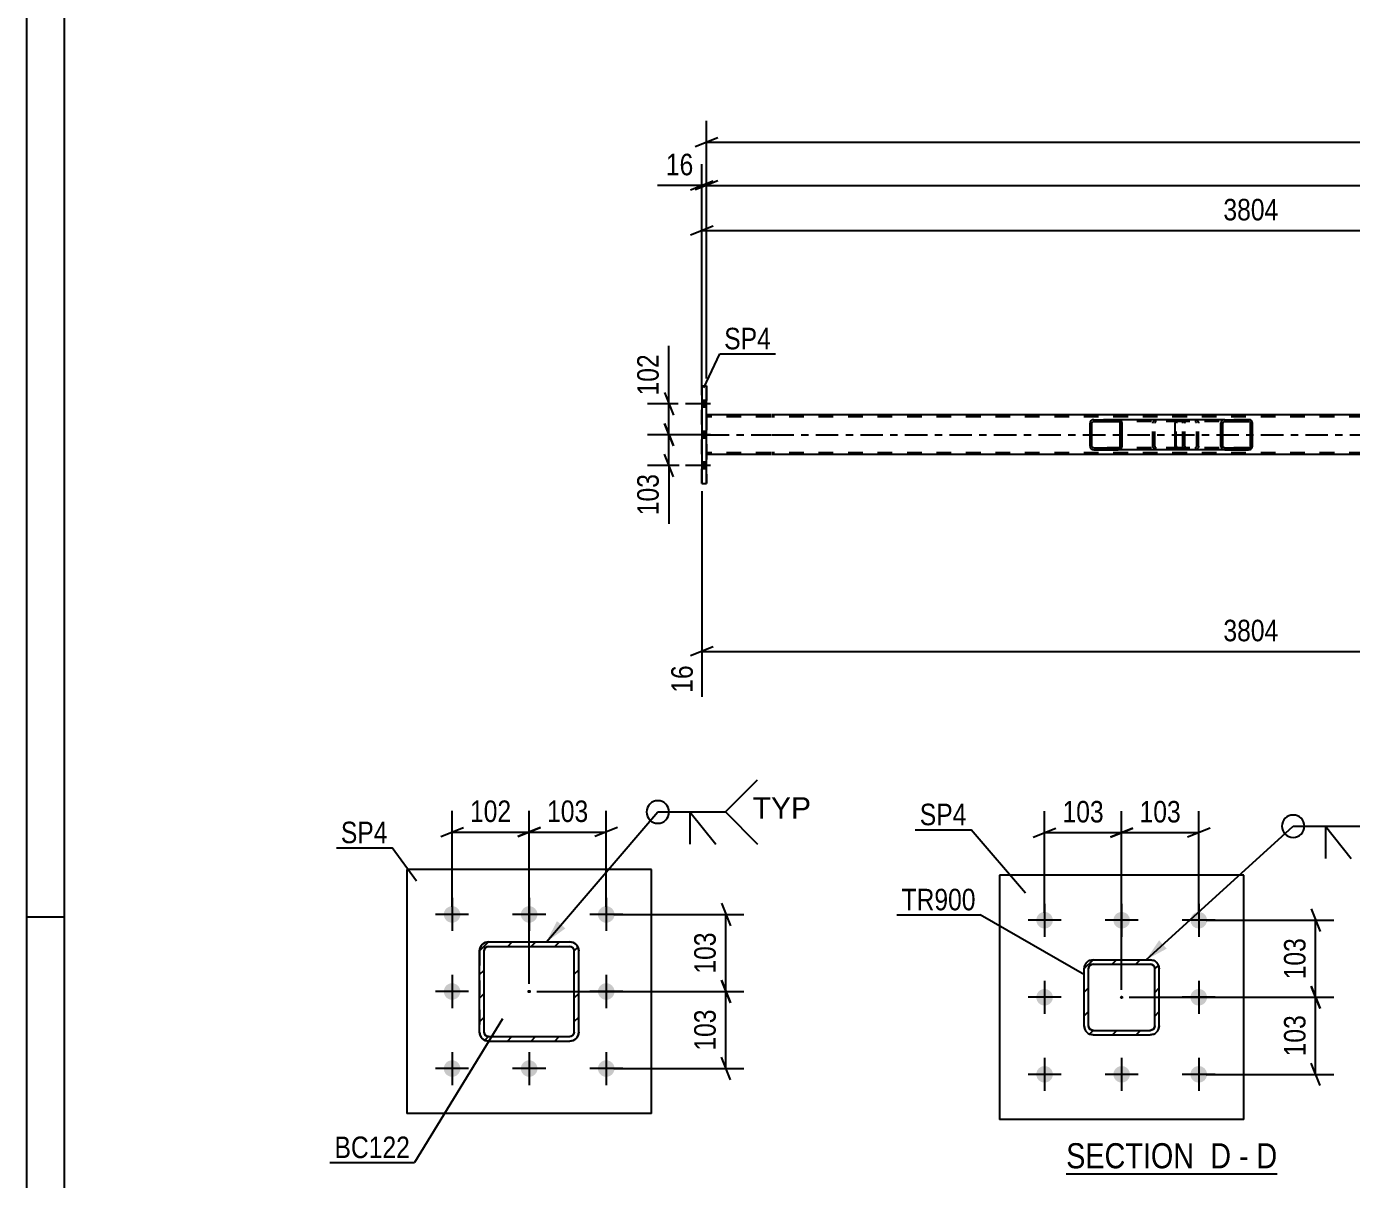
# Model space of a CAD drawing. Header units: millimetres. Extents: x 0 to 841, y 0 to 594.
# Drawn here: x 0 to 176.2, y 114.1 to 267.5 of the extents above; entities that cross this region are included whole.
import ezdxf

# ---------------------------------------------------------------- set-up
doc = ezdxf.new("R2010")
doc.units = ezdxf.units.MM
doc.linetypes.add('DXK_LINE_DOT2', pattern=[3.9198, 1.9599, -1.9599])
doc.linetypes.add('DXK_LINE_DOT3', pattern=[5.9187, 2.979, -0.9799, 0.9799, -0.9799])
doc.styles.add('Arial', font='ARIAL.TTF', dxfattribs={"height": 0.2})
doc.styles.add('Arial Narrow', font='ARIALN.TTF', dxfattribs={"height": 0.2})

# ---------------------------------------------------------------- blocks, each defined once
blk = doc.blocks.new('Unknown-275727422-1135')
at = {"color": 5, "linetype": 'Continuous'}
for p, q in [((0, 594), (0, 0)), ((5, 589), (5, 5)), ((5, 149), (0, 149))]:
    blk.add_line(p, q, dxfattribs=at)
blk = doc.blocks.new('Unknown-275727422-14 - 5190')
at = {"color": 6, "linetype": 'Continuous'}
blk.add_line((138.27, 114.84), (166.34, 114.84), dxfattribs=at)
at = {"color": 0, "linetype": 'Continuous'}
for points in [[(156.38, 115.59), (156.38, 119.09), (138.27, 119.09), (138.27, 115.59)], [(160.2, 115.59), (160.2, 119.09), (157.43, 119.09), (157.43, 115.59)], [(162.52, 115.59), (162.52, 119.09), (161.25, 119.09), (161.25, 115.59)], [(166.34, 115.59), (166.34, 119.09), (163.57, 119.09), (163.57, 115.59)]]:
    blk.add_wipeout(points, dxfattribs=at)
at = {"color": 7, "linetype": 'Continuous', "style": 'Arial Narrow'}
for s, p in [('SECTION ', (138.27, 115.59)), ('D', (157.43, 115.59)), ('D', (163.57, 115.59)), ('-', (161.25, 115.59))]:
    blk.add_text(s, height=3.34, dxfattribs=at).set_placement(p)
blk = doc.blocks.new('Part-275727422-4281 - 4204')
at = {"color": 2, "linetype": 'Continuous'}
for p, q in [((98.97, 215.82), (90.45, 215.82)), ((235.06, 215.82), (99.07, 215.82)), ((98.97, 210.54), (90.45, 210.54)), ((235.06, 210.54), (99.07, 210.54))]:
    blk.add_line(p, q, dxfattribs=at)
at = {"color": 7, "linetype": 'DXK_LINE_DOT2'}
for p, q in [((90.45, 215.82), (90.45, 215.82)), ((90.45, 215.82), (90.45, 210.54)), ((90.45, 210.54), (90.45, 215.82)), ((98.97, 215.58), (90.45, 215.58)), ((757.99, 215.58), (99.07, 215.58)), ((98.97, 210.78), (90.45, 210.78)), ((90.45, 210.54), (90.45, 210.54)), ((757.99, 210.78), (99.07, 210.78))]:
    blk.add_line(p, q, dxfattribs=at)
at = {"color": 7, "linetype": 'DXK_LINE_DOT3'}
for p, q in [((90.45, 213.18), (98.97, 213.18)), ((99.07, 213.18), (757.99, 213.18))]:
    blk.add_line(p, q, dxfattribs=at)
blk = doc.blocks.new('Bolt-275727422-4301 - 4204')
at = {"linetype": 'Continuous'}
for points in [[(90.45, 216.84), (90.45, 217.72), (89.81, 217.72), (89.81, 216.84)], [(90.45, 216.84), (90.45, 217.72), (89.81, 217.72), (89.81, 216.84)], [(90.45, 216.84), (90.45, 217.72), (89.81, 217.72), (89.81, 216.84)], [(90.45, 212.74), (90.45, 213.62), (89.81, 213.62), (89.81, 212.74)], [(90.45, 212.74), (90.45, 213.62), (89.81, 213.62), (89.81, 212.74)], [(90.45, 208.64), (90.45, 209.52), (89.81, 209.52), (89.81, 208.64)], [(90.45, 208.64), (90.45, 209.52), (89.81, 209.52), (89.81, 208.64)], [(90.45, 208.64), (90.45, 209.52), (89.81, 209.52), (89.81, 208.64)]]:
    blk.add_hatch(color=1, dxfattribs=at).paths.add_polyline_path(points)
at = {"color": 1, "linetype": 'Continuous'}
for p, q in [((90.97, 217.28), (87.65, 217.28)), ((90.97, 217.28), (87.65, 217.28)), ((90.97, 217.28), (87.65, 217.28)), ((90.45, 217.72), (89.81, 217.72)), ((90.45, 217.72), (89.81, 217.72)), ((90.45, 217.72), (89.81, 217.72)), ((90.45, 216.84), (89.81, 216.84)), ((90.45, 216.84), (89.81, 216.84)), ((90.45, 216.84), (89.81, 216.84)), ((90.45, 213.62), (89.81, 213.62)), ((90.45, 213.62), (89.81, 213.62)), ((90.97, 213.18), (87.65, 213.18)), ((90.97, 213.18), (87.65, 213.18)), ((90.45, 212.74), (89.81, 212.74)), ((90.45, 212.74), (89.81, 212.74)), ((90.97, 209.08), (87.65, 209.08)), ((90.97, 209.08), (87.65, 209.08)), ((90.97, 209.08), (87.65, 209.08)), ((90.45, 209.52), (89.81, 209.52)), ((90.45, 209.52), (89.81, 209.52)), ((90.45, 209.52), (89.81, 209.52)), ((90.45, 208.64), (89.81, 208.64)), ((90.45, 208.64), (89.81, 208.64)), ((90.45, 208.64), (89.81, 208.64))]:
    blk.add_line(p, q, dxfattribs=at)
blk = doc.blocks.new('Part-275727422-4368 - 4204')
at = {"color": 2, "linetype": 'Continuous'}
for p, q in [((89.81, 219.68), (89.81, 219.68)), ((89.81, 219.68), (90.45, 219.68)), ((89.81, 219.68), (89.81, 206.68)), ((90.45, 206.68), (90.45, 219.68)), ((89.81, 206.68), (89.81, 206.68)), ((89.81, 206.68), (90.45, 206.68))]:
    blk.add_line(p, q, dxfattribs=at)
at = {"color": 7, "linetype": 'DXK_LINE_DOT2'}
for p, q in [((89.81, 206.68), (89.81, 219.68)), ((90.45, 219.68), (90.45, 219.68)), ((90.45, 219.68), (90.45, 206.68)), ((90.45, 206.68), (90.45, 206.68))]:
    blk.add_line(p, q, dxfattribs=at)
blk = doc.blocks.new('Part-275727422-4370 - 4204')
at = {"linetype": 'Continuous'}
h = blk.add_hatch(dxfattribs=at)
h.set_pattern_fill('', scale=0.7, style=0, pattern_type=0)
h.set_pattern_definition([(45, (145.659, 214.8817), (-1.57154, 1.57154), [])])
h.paths.add_polyline_path([(145.7, 214.7), (145.66, 214.88), (145.55, 215.04), (145.38, 215.14), (145.19, 215.18), (141.95, 215.18), (141.76, 215.14), (141.59, 215.04), (141.48, 214.88), (141.44, 214.7), (141.44, 211.66), (141.48, 211.47), (141.59, 211.32), (141.76, 211.21), (141.95, 211.18), (145.19, 211.18), (145.38, 211.21), (145.55, 211.32), (145.66, 211.47), (145.7, 211.66)])
h.paths.add_polyline_path([(145.42, 211.57), (145.37, 211.49), (145.28, 211.44), (145.19, 211.42), (141.95, 211.42), (141.85, 211.44), (141.77, 211.49), (141.72, 211.57), (141.7, 211.66), (141.7, 214.7), (141.72, 214.79), (141.77, 214.87), (141.85, 214.92), (141.95, 214.94), (145.19, 214.94), (145.28, 214.92), (145.37, 214.87), (145.42, 214.79), (145.44, 214.7), (145.44, 211.66)])
at = {"color": 2, "linetype": 'Continuous'}
for p, q in [((141.95, 215.18), (141.76, 215.14)), ((141.95, 215.18), (145.19, 215.18)), ((153.05, 215.18), (145.19, 215.18)), ((145.38, 215.14), (145.19, 215.18)), ((141.48, 214.88), (141.44, 214.7)), ((141.44, 211.66), (141.44, 214.7)), ((141.7, 214.7), (141.72, 214.79)), ((141.7, 211.66), (141.7, 214.7)), ((141.72, 214.79), (141.77, 214.87)), ((141.77, 214.87), (141.85, 214.92)), ((141.85, 214.92), (141.95, 214.94)), ((141.95, 214.94), (145.19, 214.94)), ((145.19, 214.94), (145.28, 214.92)), ((145.28, 214.92), (145.37, 214.87)), ((145.37, 214.87), (145.42, 214.79)), ((145.42, 214.79), (145.44, 214.7)), ((145.44, 211.66), (145.44, 214.7)), ((145.7, 214.7), (145.66, 214.88)), ((145.7, 211.66), (145.7, 214.7)), ((141.44, 211.66), (141.48, 211.47)), ((141.72, 211.57), (141.7, 211.66)), ((141.77, 211.49), (141.72, 211.57)), ((141.85, 211.44), (141.77, 211.49)), ((145.37, 211.49), (145.28, 211.44)), ((145.42, 211.57), (145.37, 211.49)), ((145.44, 211.66), (145.42, 211.57)), ((145.66, 211.47), (145.7, 211.66)), ((141.76, 211.21), (141.95, 211.18)), ((141.95, 211.42), (141.85, 211.44)), ((141.95, 211.42), (145.19, 211.42)), ((141.95, 211.18), (145.19, 211.18)), ((145.28, 211.44), (145.19, 211.42)), ((145.19, 211.18), (145.38, 211.21)), ((153.05, 211.18), (145.19, 211.18))]:
    blk.add_line(p, q, dxfattribs=at)
at = {"color": 7, "linetype": 'DXK_LINE_DOT2'}
for p, q in [((145.19, 215.18), (141.95, 215.18)), ((150.11, 215.14), (150.3, 215.18)), ((153.54, 215.18), (150.3, 215.18)), ((153.54, 215.18), (153.73, 215.14)), ((153.54, 214.94), (141.95, 214.94)), ((149.79, 214.7), (149.83, 214.88)), ((149.79, 211.66), (149.79, 214.7)), ((150.07, 214.79), (150.05, 214.7)), ((150.05, 211.66), (150.05, 214.7)), ((150.12, 214.87), (150.07, 214.79)), ((150.2, 214.92), (150.12, 214.87)), ((150.3, 214.94), (150.2, 214.92)), ((153.63, 214.92), (153.54, 214.94)), ((153.72, 214.87), (153.63, 214.92)), ((153.77, 214.79), (153.72, 214.87)), ((153.79, 214.7), (153.77, 214.79)), ((153.79, 211.66), (153.79, 214.7)), ((154.01, 214.88), (154.05, 214.7)), ((154.05, 211.66), (154.05, 214.7)), ((149.83, 211.47), (149.79, 211.66)), ((150.05, 211.66), (150.07, 211.57)), ((150.07, 211.57), (150.12, 211.49)), ((150.12, 211.49), (150.2, 211.44)), ((153.63, 211.44), (153.72, 211.49)), ((153.72, 211.49), (153.77, 211.57)), ((153.77, 211.57), (153.79, 211.66)), ((154.05, 211.66), (154.01, 211.47)), ((153.54, 211.42), (141.95, 211.42)), ((145.19, 211.18), (141.95, 211.18)), ((150.3, 211.18), (150.11, 211.21)), ((150.2, 211.44), (150.3, 211.42)), ((153.54, 211.18), (150.3, 211.18)), ((153.54, 211.42), (153.63, 211.44)), ((153.73, 211.21), (153.54, 211.18))]:
    blk.add_line(p, q, dxfattribs=at)
at = {"color": 2, "linetype": 'Continuous'}
for centre, start, end in [((141.93, 214.68), 110.7583, 155.68), ((145.21, 214.68), 24.32, 69.2417), ((141.93, 211.68), 204.32, 249.2417), ((145.21, 211.68), 290.7583, 335.68)]:
    blk.add_arc(centre, 0.496, start, end, dxfattribs=at)
at = {"color": 7, "linetype": 'DXK_LINE_DOT2'}
for centre, start, end in [((150.28, 214.68), 110.7583, 155.6801), ((153.56, 214.68), 24.3199, 69.2417), ((150.28, 211.68), 204.3199, 249.2417), ((153.56, 211.68), 290.7583, 335.6801)]:
    blk.add_arc(centre, 0.496, start, end, dxfattribs=at)
blk = doc.blocks.new('Part-275727422-4453 - 4204')
at = {"linetype": 'Continuous'}
h = blk.add_hatch(dxfattribs=at)
h.set_pattern_fill('', scale=0.7, style=0, pattern_type=0)
h.set_pattern_definition([(45, (163.004, 214.8817), (-1.57154, 1.57154), [])])
h.paths.add_polyline_path([(163.04, 214.7), (163, 214.88), (162.9, 215.04), (162.73, 215.14), (162.54, 215.18), (159.36, 215.18), (159.16, 215.14), (159, 215.04), (158.89, 214.88), (158.85, 214.7), (158.85, 211.66), (158.89, 211.47), (159, 211.32), (159.16, 211.21), (159.36, 211.18), (162.54, 211.18), (162.73, 211.21), (162.9, 211.32), (163, 211.47), (163.04, 211.66)])
h.paths.add_polyline_path([(162.77, 211.57), (162.72, 211.49), (162.64, 211.44), (162.54, 211.42), (159.36, 211.42), (159.26, 211.44), (159.18, 211.49), (159.12, 211.57), (159.1, 211.66), (159.1, 214.7), (159.12, 214.79), (159.18, 214.87), (159.26, 214.92), (159.36, 214.94), (162.54, 214.94), (162.64, 214.92), (162.72, 214.87), (162.77, 214.79), (162.79, 214.7), (162.79, 211.66)])
at = {"color": 2, "linetype": 'Continuous'}
for p, q in [((152.8, 214.88), (152.86, 215.04)), ((152.86, 215.04), (152.95, 215.14)), ((152.95, 215.14), (153.05, 215.18)), ((159.36, 215.18), (153.05, 215.18)), ((159.36, 215.18), (159.16, 215.14)), ((159.36, 215.18), (162.54, 215.18)), ((162.73, 215.14), (162.54, 215.18)), ((152.78, 214.7), (152.8, 214.88)), ((152.78, 211.66), (152.78, 214.7)), ((158.89, 214.88), (158.85, 214.7)), ((158.85, 211.66), (158.85, 214.7)), ((159.1, 214.7), (159.12, 214.79)), ((159.1, 211.66), (159.1, 214.7)), ((159.12, 214.79), (159.18, 214.87)), ((159.18, 214.87), (159.26, 214.92)), ((159.26, 214.92), (159.36, 214.94)), ((159.36, 214.94), (162.54, 214.94)), ((162.54, 214.94), (162.64, 214.92)), ((162.64, 214.92), (162.72, 214.87)), ((162.72, 214.87), (162.77, 214.79)), ((162.77, 214.79), (162.79, 214.7)), ((162.79, 211.66), (162.79, 214.7)), ((163.04, 214.7), (163, 214.88)), ((163.04, 211.66), (163.04, 214.7)), ((152.8, 211.47), (152.78, 211.66)), ((152.86, 211.32), (152.8, 211.47)), ((158.85, 211.66), (158.89, 211.47)), ((159.12, 211.57), (159.1, 211.66)), ((159.18, 211.49), (159.12, 211.57)), ((159.26, 211.44), (159.18, 211.49)), ((162.72, 211.49), (162.64, 211.44)), ((162.77, 211.57), (162.72, 211.49)), ((162.79, 211.66), (162.77, 211.57)), ((163, 211.47), (163.04, 211.66)), ((152.95, 211.21), (152.86, 211.32)), ((153.05, 211.18), (152.95, 211.21)), ((159.36, 211.18), (153.05, 211.18)), ((159.16, 211.21), (159.36, 211.18)), ((159.36, 211.42), (159.26, 211.44)), ((159.36, 211.42), (162.54, 211.42)), ((159.36, 211.18), (162.54, 211.18)), ((162.64, 211.44), (162.54, 211.42)), ((162.54, 211.18), (162.73, 211.21))]:
    blk.add_line(p, q, dxfattribs=at)
at = {"color": 7, "linetype": 'DXK_LINE_DOT2'}
for p, q in [((154.05, 214.94), (154.05, 215.18)), ((155.39, 215.18), (155.58, 215.14)), ((162.54, 215.18), (159.36, 215.18)), ((152.93, 214.79), (152.92, 214.7)), ((152.92, 211.66), (152.92, 214.7)), ((152.96, 214.87), (152.93, 214.79)), ((153, 214.92), (152.96, 214.87)), ((153.05, 214.94), (153, 214.92)), ((162.54, 214.94), (153.05, 214.94)), ((155.49, 214.92), (155.39, 214.94)), ((155.57, 214.87), (155.49, 214.92)), ((155.62, 214.79), (155.57, 214.87)), ((155.64, 214.7), (155.62, 214.79)), ((155.64, 211.66), (155.64, 214.7)), ((155.85, 214.88), (155.89, 214.7)), ((155.89, 211.66), (155.89, 214.7)), ((152.92, 211.66), (152.93, 211.57)), ((152.93, 211.57), (152.96, 211.49)), ((152.96, 211.49), (153, 211.44)), ((155.49, 211.44), (155.57, 211.49)), ((155.57, 211.49), (155.62, 211.57)), ((155.62, 211.57), (155.64, 211.66)), ((155.89, 211.66), (155.85, 211.47)), ((153, 211.44), (153.05, 211.42)), ((162.54, 211.42), (153.05, 211.42)), ((155.39, 211.18), (153.05, 211.18)), ((154.05, 211.18), (154.05, 211.42)), ((155.39, 211.42), (155.49, 211.44)), ((155.58, 211.21), (155.39, 211.18)), ((162.54, 211.18), (159.36, 211.18))]:
    blk.add_line(p, q, dxfattribs=at)
for centre, start, end in [((155.4, 214.68), 23.8494, 68.8059), ((155.4, 211.67), 291.1941, 336.1506)]:
    blk.add_arc(centre, 0.492, start, end, dxfattribs=at)
at = {"color": 2, "linetype": 'Continuous'}
for centre, start, end in [((159.34, 214.68), 111.1941, 156.1506), ((162.55, 214.68), 23.8494, 68.8059), ((159.34, 211.67), 203.8494, 248.8059), ((162.55, 211.67), 291.1941, 336.1506)]:
    blk.add_arc(centre, 0.492, start, end, dxfattribs=at)
blk = doc.blocks.new('Part-275727422-5052 - 4971')
at = {"color": 2, "linetype": 'Continuous'}
for p, q in [((83.1, 155.36), (50.6, 155.36)), ((50.6, 155.36), (50.6, 122.86)), ((83.1, 122.86), (83.1, 155.36)), ((83.1, 122.86), (50.6, 122.86))]:
    blk.add_line(p, q, dxfattribs=at)
blk = doc.blocks.new('Bolt-275727422-5054 - 4971')
at = {"linetype": 'Continuous'}
for points in [[(56.6, 148.26, -1), (56.6, 150.46, -1)], [(66.85, 148.26, -1), (66.85, 150.46, -1)], [(77.1, 148.26, -1), (77.1, 150.46, -1)], [(56.6, 138.01, -1), (56.6, 140.21, -1)], [(77.1, 138.01, -1), (77.1, 140.21, -1)], [(56.6, 127.76, -1), (56.6, 129.96, -1)], [(66.85, 127.76, -1), (66.85, 129.96, -1)], [(77.1, 127.76, -1), (77.1, 129.96, -1)]]:
    blk.add_hatch(color=1, dxfattribs=at).paths.add_polyline_path(points)
at = {"color": 1, "linetype": 'Continuous'}
for p, q in [((56.6, 151.56), (56.6, 147.16)), ((66.85, 151.56), (66.85, 147.16)), ((77.1, 151.56), (77.1, 147.16)), ((58.8, 149.36), (54.4, 149.36)), ((69.05, 149.36), (64.65, 149.36)), ((79.3, 149.36), (74.9, 149.36)), ((56.6, 141.31), (56.6, 136.91)), ((77.1, 141.31), (77.1, 136.91)), ((58.8, 139.11), (54.4, 139.11)), ((79.3, 139.11), (74.9, 139.11)), ((56.6, 131.06), (56.6, 126.66)), ((66.85, 131.06), (66.85, 126.66)), ((77.1, 131.06), (77.1, 126.66)), ((58.8, 128.86), (54.4, 128.86)), ((69.05, 128.86), (64.65, 128.86)), ((79.3, 128.86), (74.9, 128.86))]:
    blk.add_line(p, q, dxfattribs=at)
blk = doc.blocks.new('Part-275727422-5038 - 4971')
at = {"linetype": 'Continuous'}
h = blk.add_hatch(dxfattribs=at)
h.set_pattern_fill('', scale=0.7, style=0, pattern_type=0)
h.set_pattern_definition([(45, (61.449, 145.7098), (-1.57154, 1.57154), [])])
h.paths.add_polyline_path([(72.25, 145.71), (61.45, 145.71), (60.99, 145.62), (60.6, 145.36), (60.34, 144.97), (60.25, 144.51), (60.25, 133.71), (60.34, 133.25), (60.6, 132.86), (60.99, 132.6), (61.45, 132.51), (72.25, 132.51), (72.71, 132.6), (73.1, 132.86), (73.36, 133.25), (73.45, 133.71), (73.45, 144.51), (73.36, 144.97), (73.1, 145.36), (72.71, 145.62)])
h.paths.add_polyline_path([(72.8, 144.74), (72.85, 144.51), (72.85, 133.71), (72.8, 133.48), (72.67, 133.29), (72.48, 133.16), (72.25, 133.11), (61.45, 133.11), (61.22, 133.16), (61.02, 133.29), (60.89, 133.48), (60.85, 133.71), (60.85, 144.51), (60.89, 144.74), (61.02, 144.93), (61.22, 145.06), (61.45, 145.11), (72.25, 145.11), (72.48, 145.06), (72.67, 144.93)])
blk.add_hatch(color=30, dxfattribs=at).paths.add_polyline_path([(66.85, 139.01, -1), (66.85, 139.21, -1)])
at = {"color": 7, "linetype": 'DXK_LINE_DOT2'}
for p, q in [((60.25, 144.51), (60.34, 144.97)), ((60.25, 144.51), (60.25, 133.71)), ((60.89, 144.74), (60.85, 144.51)), ((60.85, 133.71), (60.85, 144.51)), ((61.02, 144.93), (60.89, 144.74)), ((60.99, 145.62), (61.45, 145.71)), ((61.22, 145.06), (61.02, 144.93)), ((61.45, 145.11), (61.22, 145.06)), ((61.45, 145.71), (72.25, 145.71)), ((61.45, 145.11), (72.25, 145.11)), ((72.25, 145.71), (72.71, 145.62)), ((72.48, 145.06), (72.25, 145.11)), ((72.67, 144.93), (72.48, 145.06)), ((72.8, 144.74), (72.67, 144.93)), ((72.85, 144.51), (72.8, 144.74)), ((72.85, 133.71), (72.85, 144.51)), ((73.36, 144.97), (73.45, 144.51)), ((73.45, 133.71), (73.45, 144.51)), ((60.34, 133.25), (60.25, 133.71)), ((60.85, 133.71), (60.89, 133.48)), ((60.89, 133.48), (61.02, 133.29)), ((61.45, 132.51), (60.99, 132.6)), ((61.02, 133.29), (61.22, 133.16)), ((61.22, 133.16), (61.45, 133.11)), ((61.45, 133.11), (72.25, 133.11)), ((61.45, 132.51), (72.25, 132.51)), ((72.25, 133.11), (72.48, 133.16)), ((72.71, 132.6), (72.25, 132.51)), ((72.48, 133.16), (72.67, 133.29)), ((72.67, 133.29), (72.8, 133.48)), ((72.8, 133.48), (72.85, 133.71)), ((73.45, 133.71), (73.36, 133.25))]:
    blk.add_line(p, q, dxfattribs=at)
at = {"color": 2, "linetype": 'Continuous'}
for p, q in [((60.34, 144.97), (60.25, 144.51)), ((60.25, 144.51), (60.25, 144.51)), ((60.25, 133.71), (60.25, 144.51)), ((60.85, 144.51), (60.89, 144.74)), ((60.85, 144.51), (60.85, 144.51)), ((60.85, 133.71), (60.85, 144.51)), ((60.89, 144.74), (61.02, 144.93)), ((61.45, 145.71), (60.99, 145.62)), ((61.02, 144.93), (61.22, 145.06)), ((61.22, 145.06), (61.45, 145.11)), ((61.45, 145.71), (61.45, 145.71)), ((61.45, 145.71), (72.25, 145.71)), ((61.45, 145.11), (61.45, 145.11)), ((61.45, 145.11), (72.25, 145.11)), ((72.25, 145.71), (72.25, 145.71)), ((72.71, 145.62), (72.25, 145.71)), ((72.25, 145.11), (72.25, 145.11)), ((72.25, 145.11), (72.48, 145.06)), ((72.48, 145.06), (72.67, 144.93)), ((72.67, 144.93), (72.8, 144.74)), ((72.8, 144.74), (72.85, 144.51)), ((72.85, 144.51), (72.85, 144.51)), ((72.85, 133.71), (72.85, 144.51)), ((73.45, 144.51), (73.36, 144.97)), ((73.45, 144.51), (73.45, 144.51)), ((73.45, 133.71), (73.45, 144.51)), ((60.25, 133.71), (60.25, 133.71)), ((60.25, 133.71), (60.34, 133.25)), ((60.85, 133.71), (60.85, 133.71)), ((60.89, 133.48), (60.85, 133.71)), ((61.02, 133.29), (60.89, 133.48)), ((60.99, 132.6), (61.45, 132.51)), ((61.22, 133.16), (61.02, 133.29)), ((61.45, 133.11), (61.22, 133.16)), ((61.45, 133.11), (61.45, 133.11)), ((61.45, 133.11), (72.25, 133.11)), ((61.45, 132.51), (61.45, 132.51)), ((61.45, 132.51), (72.25, 132.51)), ((72.48, 133.16), (72.25, 133.11)), ((72.25, 133.11), (72.25, 133.11)), ((72.25, 132.51), (72.71, 132.6)), ((72.25, 132.51), (72.25, 132.51)), ((72.67, 133.29), (72.48, 133.16)), ((72.8, 133.48), (72.67, 133.29)), ((72.85, 133.71), (72.8, 133.48)), ((72.85, 133.71), (72.85, 133.71)), ((73.36, 133.25), (73.45, 133.71)), ((73.45, 133.71), (73.45, 133.71))]:
    blk.add_line(p, q, dxfattribs=at)
at = {"color": 30, "linetype": 'DXK_LINE_DOT3'}
blk.add_line((66.85, 139.11), (66.85, 139.11), dxfattribs=at)
at = {"color": 30, "linetype": 'Continuous'}
blk.add_circle((66.85, 139.11), 0.1, dxfattribs=at)
at = {"color": 7, "linetype": 'DXK_LINE_DOT2'}
for centre, start, end in [((61.45, 144.51), 112.5, 157.5), ((72.25, 144.51), 22.5, 67.5), ((61.45, 133.71), 202.5, 247.5), ((72.25, 133.71), 292.5, 337.5)]:
    blk.add_arc(centre, 1.2, start, end, dxfattribs=at)
at = {"color": 2, "linetype": 'Continuous'}
for centre, start, end in [((61.45, 144.51), 112.5, 157.5), ((72.25, 144.51), 22.5, 67.5), ((61.45, 133.71), 202.5, 247.5), ((72.25, 133.71), 292.5, 337.5)]:
    blk.add_arc(centre, 1.2, start, end, dxfattribs=at)
blk = doc.blocks.new('Part-275727422-5281 - 5190')
at = {"color": 2, "linetype": 'Continuous'}
for p, q in [((161.9, 154.59), (129.4, 154.59)), ((129.4, 154.59), (129.4, 122.09)), ((161.9, 122.09), (161.9, 154.59)), ((161.9, 122.09), (129.4, 122.09))]:
    blk.add_line(p, q, dxfattribs=at)
blk = doc.blocks.new('Bolt-275727422-5249 - 5190')
at = {"linetype": 'Continuous'}
for points in [[(135.4, 147.49, -1), (135.4, 149.69, -1)], [(145.65, 147.49, -1), (145.65, 149.69, -1)], [(155.9, 147.49, -1), (155.9, 149.69, -1)], [(135.4, 137.24, -1), (135.4, 139.44, -1)], [(155.9, 137.24, -1), (155.9, 139.44, -1)], [(135.4, 126.99, -1), (135.4, 129.19, -1)], [(145.65, 126.99, -1), (145.65, 129.19, -1)], [(155.9, 126.99, -1), (155.9, 129.19, -1)]]:
    blk.add_hatch(color=1, dxfattribs=at).paths.add_polyline_path(points)
at = {"color": 1, "linetype": 'Continuous'}
for p, q in [((135.4, 150.79), (135.4, 146.39)), ((145.65, 150.79), (145.65, 146.39)), ((155.9, 150.79), (155.9, 146.39)), ((137.6, 148.59), (133.2, 148.59)), ((147.85, 148.59), (143.45, 148.59)), ((158.1, 148.59), (153.7, 148.59)), ((135.4, 140.54), (135.4, 136.14)), ((155.9, 140.54), (155.9, 136.14)), ((137.6, 138.34), (133.2, 138.34)), ((158.1, 138.34), (153.7, 138.34)), ((135.4, 130.29), (135.4, 125.89)), ((145.65, 130.29), (145.65, 125.89)), ((155.9, 130.29), (155.9, 125.89)), ((137.6, 128.09), (133.2, 128.09)), ((147.85, 128.09), (143.45, 128.09)), ((158.1, 128.09), (153.7, 128.09))]:
    blk.add_line(p, q, dxfattribs=at)
blk = doc.blocks.new('Part-275727422-5276 - 5190')
at = {"linetype": 'Continuous'}
h = blk.add_hatch(dxfattribs=at)
h.set_pattern_fill('', scale=0.7, style=0, pattern_type=0)
h.set_pattern_definition([(45, (141.845, 143.3441), (-1.57154, 1.57154), [])])
h.paths.add_polyline_path([(149.45, 143.34), (141.85, 143.34), (141.39, 143.25), (141, 142.99), (140.74, 142.6), (140.65, 142.14), (140.65, 134.54), (140.74, 134.08), (141, 133.7), (141.39, 133.44), (141.85, 133.34), (149.45, 133.34), (149.9, 133.44), (150.29, 133.7), (150.55, 134.08), (150.65, 134.54), (150.65, 142.14), (150.55, 142.6), (150.29, 142.99), (149.9, 143.25)])
h.paths.add_polyline_path([(150, 142.37), (150.05, 142.14), (150.05, 134.54), (150, 134.31), (149.87, 134.12), (149.67, 133.99), (149.45, 133.94), (141.85, 133.94), (141.62, 133.99), (141.42, 134.12), (141.29, 134.31), (141.25, 134.54), (141.25, 142.14), (141.29, 142.37), (141.42, 142.57), (141.62, 142.7), (141.85, 142.74), (149.45, 142.74), (149.67, 142.7), (149.87, 142.57)])
blk.add_hatch(color=30, dxfattribs=at).paths.add_polyline_path([(145.65, 138.24, -1), (145.65, 138.44, -1)])
at = {"color": 7, "linetype": 'DXK_LINE_DOT2'}
for p, q in [((141.39, 143.25), (141.85, 143.34)), ((141.85, 142.74), (141.62, 142.7)), ((141.85, 143.34), (149.45, 143.34)), ((141.85, 142.74), (149.45, 142.74)), ((149.45, 143.34), (149.9, 143.25)), ((149.67, 142.7), (149.45, 142.74)), ((140.65, 142.14), (140.74, 142.6)), ((140.65, 134.54), (140.65, 142.14)), ((141.29, 142.37), (141.25, 142.14)), ((141.25, 134.54), (141.25, 142.14)), ((141.42, 142.57), (141.29, 142.37)), ((141.62, 142.7), (141.42, 142.57)), ((149.87, 142.57), (149.67, 142.7)), ((150, 142.37), (149.87, 142.57)), ((150.05, 142.14), (150, 142.37)), ((150.05, 134.54), (150.05, 142.14)), ((150.55, 142.6), (150.65, 142.14)), ((150.65, 134.54), (150.65, 142.14)), ((140.74, 134.08), (140.65, 134.54)), ((141.25, 134.54), (141.29, 134.31)), ((141.29, 134.31), (141.42, 134.12)), ((141.42, 134.12), (141.62, 133.99)), ((141.62, 133.99), (141.85, 133.94)), ((141.85, 133.94), (149.45, 133.94)), ((149.45, 133.94), (149.67, 133.99)), ((149.67, 133.99), (149.87, 134.12)), ((149.87, 134.12), (150, 134.31)), ((150, 134.31), (150.05, 134.54)), ((150.65, 134.54), (150.55, 134.08)), ((141.85, 133.34), (141.39, 133.44)), ((141.85, 133.34), (149.45, 133.34)), ((149.9, 133.44), (149.45, 133.34))]:
    blk.add_line(p, q, dxfattribs=at)
at = {"color": 2, "linetype": 'Continuous'}
for p, q in [((141.85, 143.34), (141.39, 143.25)), ((141.62, 142.7), (141.85, 142.74)), ((141.85, 143.34), (149.45, 143.34)), ((141.85, 142.74), (149.45, 142.74)), ((149.9, 143.25), (149.45, 143.34)), ((149.45, 142.74), (149.67, 142.7)), ((140.74, 142.6), (140.65, 142.14)), ((140.65, 134.54), (140.65, 142.14)), ((141.25, 142.14), (141.29, 142.37)), ((141.25, 134.54), (141.25, 142.14)), ((141.29, 142.37), (141.42, 142.57)), ((141.42, 142.57), (141.62, 142.7)), ((149.67, 142.7), (149.87, 142.57)), ((149.87, 142.57), (150, 142.37)), ((150, 142.37), (150.05, 142.14)), ((150.05, 134.54), (150.05, 142.14)), ((150.65, 142.14), (150.55, 142.6)), ((150.65, 134.54), (150.65, 142.14)), ((140.65, 134.54), (140.74, 134.08)), ((141.29, 134.31), (141.25, 134.54)), ((141.42, 134.12), (141.29, 134.31)), ((141.62, 133.99), (141.42, 134.12)), ((141.85, 133.94), (141.62, 133.99)), ((141.85, 133.94), (149.45, 133.94)), ((149.67, 133.99), (149.45, 133.94)), ((149.87, 134.12), (149.67, 133.99)), ((150, 134.31), (149.87, 134.12)), ((150.05, 134.54), (150, 134.31)), ((150.55, 134.08), (150.65, 134.54)), ((141.39, 133.44), (141.85, 133.34)), ((141.85, 133.34), (149.45, 133.34)), ((149.45, 133.34), (149.9, 133.44))]:
    blk.add_line(p, q, dxfattribs=at)
at = {"color": 30, "linetype": 'DXK_LINE_DOT3'}
blk.add_line((145.65, 138.34), (145.65, 138.34), dxfattribs=at)
at = {"color": 30, "linetype": 'Continuous'}
blk.add_circle((145.65, 138.34), 0.1, dxfattribs=at)
at = {"color": 7, "linetype": 'DXK_LINE_DOT2'}
for centre, start, end in [((141.85, 142.14), 112.5, 157.5), ((149.45, 142.14), 22.5, 67.5), ((141.85, 134.54), 202.5, 247.5), ((149.45, 134.54), 292.5, 337.5)]:
    blk.add_arc(centre, 1.2, start, end, dxfattribs=at)
at = {"color": 2, "linetype": 'Continuous'}
for centre, start, end in [((141.85, 142.14), 112.5, 157.5), ((149.45, 142.14), 22.5, 67.5), ((141.85, 134.54), 202.5, 247.5), ((149.45, 134.54), 292.5, 337.5)]:
    blk.add_arc(centre, 1.2, start, end, dxfattribs=at)
blk = doc.blocks.new('StraightDimension-275727422-8411 - 4204')
at = {"color": 7, "linetype": 'Continuous'}
for p, q in [((89.81, 220.68), (89.81, 243.19)), ((235.86, 225.22), (235.86, 243.19)), ((91.31, 240.94), (88.31, 239.74)), ((89.81, 240.34), (235.86, 240.34)), ((234.36, 239.74), (237.36, 240.94))]:
    blk.add_line(p, q, dxfattribs=at)
at = {"color": 0}
blk.add_wipeout([(167.09, 241.09), (167.09, 245.29), (158.58, 245.29), (158.58, 241.09)], dxfattribs=at)
at = {"color": 3, "style": 'Arial Narrow'}
blk.add_text('3804', height=2.863, dxfattribs=at).set_placement((159.18, 241.69))
blk = doc.blocks.new('StraightDimension-275727422-4565 - 4204')
at = {"color": 7, "linetype": 'Continuous'}
for p, q in [((90.45, 220.68), (90.45, 254.94)), ((91.95, 252.69), (88.95, 251.49)), ((90.45, 252.09), (767.25, 252.09))]:
    blk.add_line(p, q, dxfattribs=at)
blk = doc.blocks.new('StraightDimension-275727422-8308 - 4204')
at = {"color": 7, "linetype": 'Continuous'}
for p, q in [((90.45, 220.68), (90.45, 249.19)), ((91.95, 246.94), (88.95, 245.74)), ((90.45, 246.34), (766.61, 246.34))]:
    blk.add_line(p, q, dxfattribs=at)
blk = doc.blocks.new('StraightDimension-275727422-8309 - 4204')
at = {"color": 7, "linetype": 'Continuous'}
for p, q in [((89.81, 218.75), (89.81, 249.19)), ((90.45, 220.68), (90.45, 249.19)), ((88.31, 245.74), (91.31, 246.94)), ((91.95, 246.94), (88.95, 245.74)), ((89.81, 246.34), (90.45, 246.34))]:
    blk.add_line(p, q, dxfattribs=at)
at = {"color": 0}
blk.add_wipeout([(89.29, 247.09), (89.29, 251.29), (84.43, 251.29), (84.43, 247.09)], dxfattribs=at)
at = {"color": 7, "linetype": 'Continuous'}
blk.add_line((89.81, 246.34), (83.9, 246.34), dxfattribs=at)
blk.add_line((89.81, 246.34), (83.9, 246.34), dxfattribs=at)
at = {"color": 3, "style": 'Arial Narrow'}
blk.add_text('16', height=2.863, dxfattribs=at).set_placement((85.03, 247.69))
blk = doc.blocks.new('StraightDimension-275727422-8360 - 4204')
at = {"color": 7, "linetype": 'Continuous'}
for p, q in [((89.81, 205.68), (89.81, 178.3)), ((235.86, 201.14), (235.86, 175.74)), ((91.31, 184.95), (88.31, 183.75)), ((89.81, 184.35), (235.86, 184.35)), ((234.36, 183.75), (237.36, 184.95))]:
    blk.add_line(p, q, dxfattribs=at)
at = {"color": 0}
blk.add_wipeout([(167.09, 185.1), (167.09, 189.3), (158.58, 189.3), (158.58, 185.1)], dxfattribs=at)
at = {"color": 0, "linetype": 'Continuous'}
for points in [[(235.26, 183.65), (231.06, 183.65), (231.06, 175.14), (235.26, 175.14)], [(89.21, 183.11), (85.01, 183.11), (85.01, 178.25), (89.21, 178.25)]]:
    blk.add_wipeout(points, dxfattribs=at)
at = {"color": 3, "style": 'Arial Narrow'}
blk.add_text('3804', height=2.863, dxfattribs=at).set_placement((159.18, 185.7))
at = {"color": 3, "linetype": 'Continuous', "style": 'Arial Narrow'}
for s, p in [('16', (88.61, 178.85)), ('3788', (234.66, 175.74))]:
    blk.add_text(s, height=2.863, rotation=90.0002, dxfattribs=at).set_placement(p)
blk = doc.blocks.new('StraightDimension-275727422-13047 - 4204')
at = {"color": 7, "linetype": 'Continuous'}
for p, q in [((84.83, 218.78), (86.03, 215.78)), ((86.65, 217.28), (82.58, 217.28)), ((85.43, 213.18), (85.43, 217.28)), ((86.03, 211.68), (84.83, 214.68)), ((88.81, 213.18), (82.58, 213.18))]:
    blk.add_line(p, q, dxfattribs=at)
at = {"color": 0}
blk.add_wipeout([(84.68, 224.49), (80.48, 224.49), (80.48, 217.8), (84.68, 217.8)], dxfattribs=at)
at = {"color": 7, "linetype": 'Continuous'}
blk.add_line((85.43, 217.28), (85.43, 225.01), dxfattribs=at)
blk.add_line((85.43, 217.28), (85.43, 225.01), dxfattribs=at)
at = {"color": 3, "style": 'Arial Narrow'}
blk.add_text('102', height=2.863, rotation=90.0002, dxfattribs=at).set_placement((84.08, 218.4))
blk = doc.blocks.new('StraightDimension-275727422-13048 - 4204')
at = {"color": 7, "linetype": 'Continuous'}
for p, q in [((84.83, 214.68), (86.03, 211.68)), ((88.81, 213.18), (82.58, 213.18)), ((85.43, 209.08), (85.43, 213.18)), ((86.03, 207.58), (84.83, 210.58)), ((86.81, 209.08), (82.58, 209.08))]:
    blk.add_line(p, q, dxfattribs=at)
at = {"color": 0}
blk.add_wipeout([(84.68, 208.55), (80.48, 208.55), (80.48, 201.87), (84.68, 201.87)], dxfattribs=at)
at = {"color": 7, "linetype": 'Continuous'}
blk.add_line((85.43, 209.08), (85.43, 201.34), dxfattribs=at)
blk.add_line((85.43, 209.08), (85.43, 201.34), dxfattribs=at)
at = {"color": 3, "style": 'Arial Narrow'}
blk.add_text('103', height=2.863, rotation=90.0002, dxfattribs=at).set_placement((84.08, 202.47))
blk = doc.blocks.new('StraightDimension-275727422-13205 - 4971')
at = {"color": 7, "linetype": 'Continuous'}
for p, q in [((66.85, 140.12), (66.85, 163.16)), ((77.1, 150.36), (77.1, 163.16)), ((65.35, 159.71), (68.35, 160.91)), ((78.6, 160.91), (75.6, 159.71)), ((66.85, 160.31), (77.1, 160.31))]:
    blk.add_line(p, q, dxfattribs=at)
at = {"color": 0}
blk.add_wipeout([(75.32, 161.06), (75.32, 165.26), (68.63, 165.26), (68.63, 161.06)], dxfattribs=at)
at = {"color": 3, "style": 'Arial Narrow'}
blk.add_text('103', height=2.863, dxfattribs=at).set_placement((69.23, 161.66))
blk = doc.blocks.new('StraightDimension-275727422-13206 - 4971')
at = {"color": 7, "linetype": 'Continuous'}
for p, q in [((56.6, 150.36), (56.6, 163.16)), ((66.85, 140.12), (66.85, 163.16)), ((55.1, 159.71), (58.1, 160.91)), ((68.35, 160.91), (65.35, 159.71)), ((56.6, 160.31), (66.85, 160.31))]:
    blk.add_line(p, q, dxfattribs=at)
at = {"color": 0}
blk.add_wipeout([(65.07, 161.06), (65.07, 165.26), (58.38, 165.26), (58.38, 161.06)], dxfattribs=at)
at = {"color": 3, "style": 'Arial Narrow'}
blk.add_text('102', height=2.863, dxfattribs=at).set_placement((58.98, 161.66))
blk = doc.blocks.new('StraightDimension-275727422-13274 - 4971')
at = {"color": 7, "linetype": 'Continuous'}
for p, q in [((92.41, 150.86), (93.61, 147.86)), ((78.1, 149.36), (95.41, 149.36)), ((93.01, 139.11), (93.01, 149.36)), ((93.61, 137.61), (92.41, 140.61)), ((67.85, 139.11), (95.41, 139.11))]:
    blk.add_line(p, q, dxfattribs=at)
at = {"color": 0}
blk.add_wipeout([(92.26, 147.58), (88.06, 147.58), (88.06, 140.89), (92.26, 140.89)], dxfattribs=at)
at = {"color": 3, "style": 'Arial Narrow'}
blk.add_text('103', height=2.863, rotation=90.0002, dxfattribs=at).set_placement((91.66, 141.49))
blk = doc.blocks.new('StraightDimension-275727422-13275 - 4971')
at = {"color": 7, "linetype": 'Continuous'}
for p, q in [((92.41, 140.61), (93.61, 137.61)), ((67.85, 139.11), (95.41, 139.11)), ((93.01, 128.86), (93.01, 139.11)), ((78.1, 128.86), (95.41, 128.86)), ((93.61, 127.36), (92.41, 130.36))]:
    blk.add_line(p, q, dxfattribs=at)
at = {"color": 0}
blk.add_wipeout([(92.26, 137.33), (88.06, 137.33), (88.06, 130.64), (92.26, 130.64)], dxfattribs=at)
at = {"color": 3, "style": 'Arial Narrow'}
blk.add_text('103', height=2.863, rotation=90.0002, dxfattribs=at).set_placement((91.66, 131.24))
blk = doc.blocks.new('StraightDimension-275727422-13297 - 5190')
at = {"color": 7, "linetype": 'Continuous'}
for p, q in [((135.4, 149.59), (135.4, 163.1)), ((145.65, 139.34), (145.65, 163.1)), ((133.9, 159.65), (136.9, 160.85)), ((147.15, 160.85), (144.15, 159.65)), ((135.4, 160.25), (145.65, 160.25))]:
    blk.add_line(p, q, dxfattribs=at)
at = {"color": 0}
blk.add_wipeout([(143.86, 161), (143.86, 165.2), (137.18, 165.2), (137.18, 161)], dxfattribs=at)
at = {"color": 3, "style": 'Arial Narrow'}
blk.add_text('103', height=2.863, dxfattribs=at).set_placement((137.78, 161.6))
blk = doc.blocks.new('StraightDimension-275727422-13296 - 5190')
at = {"color": 7, "linetype": 'Continuous'}
for p, q in [((145.65, 139.34), (145.65, 163.1)), ((155.9, 149.59), (155.9, 163.1)), ((144.15, 159.65), (147.15, 160.85)), ((157.4, 160.85), (154.4, 159.65)), ((145.65, 160.25), (155.9, 160.25))]:
    blk.add_line(p, q, dxfattribs=at)
at = {"color": 0}
blk.add_wipeout([(154.11, 161), (154.11, 165.2), (147.43, 165.2), (147.43, 161)], dxfattribs=at)
at = {"color": 3, "style": 'Arial Narrow'}
blk.add_text('103', height=2.863, dxfattribs=at).set_placement((148.03, 161.6))
blk = doc.blocks.new('StraightDimension-275727422-13368 - 5190')
at = {"color": 7, "linetype": 'Continuous'}
for p, q in [((170.85, 150.09), (172.05, 147.09)), ((156.9, 148.59), (173.85, 148.59)), ((171.45, 138.34), (171.45, 148.59)), ((172.05, 136.84), (170.85, 139.84)), ((146.65, 138.34), (173.85, 138.34))]:
    blk.add_line(p, q, dxfattribs=at)
at = {"color": 0}
blk.add_wipeout([(170.7, 146.81), (166.5, 146.81), (166.5, 140.13), (170.7, 140.13)], dxfattribs=at)
at = {"color": 3, "style": 'Arial Narrow'}
blk.add_text('103', height=2.863, rotation=90.0002, dxfattribs=at).set_placement((170.1, 140.73))
blk = doc.blocks.new('StraightDimension-275727422-13369 - 5190')
at = {"color": 7, "linetype": 'Continuous'}
for p, q in [((170.85, 139.84), (172.05, 136.84)), ((146.65, 138.34), (173.85, 138.34)), ((171.45, 128.09), (171.45, 138.34)), ((172.05, 126.59), (170.85, 129.59)), ((156.9, 128.09), (173.85, 128.09))]:
    blk.add_line(p, q, dxfattribs=at)
at = {"color": 0}
blk.add_wipeout([(170.7, 136.56), (166.5, 136.56), (166.5, 129.88), (170.7, 129.88)], dxfattribs=at)
at = {"color": 3, "style": 'Arial Narrow'}
blk.add_text('103', height=2.863, rotation=90.0002, dxfattribs=at).set_placement((170.1, 130.48))
blk = doc.blocks.new('Mark-275727422-4364 - 4204')
at = {"color": 0}
blk.add_wipeout([(99, 224.54), (99, 227.54), (92.79, 227.54), (92.79, 224.54)], dxfattribs=at)
blk.add_wipeout([(99, 224.54), (99, 227.54), (92.79, 227.54), (92.79, 224.54)], dxfattribs=at)
at = {"color": 30, "linetype": 'Continuous'}
for p, q in [((90.1, 219.41), (92.19, 223.94)), ((92.19, 223.94), (99.6, 223.94))]:
    blk.add_line(p, q, dxfattribs=at)
at = {"color": 3, "style": 'Arial Narrow'}
blk.add_text('SP4', height=2.863, dxfattribs=at).set_placement((92.79, 224.54))
blk = doc.blocks.new('Mark-275727422-5034 - 4971')
at = {"color": 0}
blk.add_wipeout([(51.01, 116.95), (51.01, 119.95), (40.96, 119.95), (40.96, 116.95)], dxfattribs=at)
blk.add_wipeout([(51.01, 116.95), (51.01, 119.95), (40.96, 119.95), (40.96, 116.95)], dxfattribs=at)
at = {"color": 30, "linetype": 'Continuous'}
for p in [(63.3, 135.47), (40.36, 116.35)]:
    blk.add_line(p, (51.61, 116.35), dxfattribs=at)
at = {"color": 3, "style": 'Arial Narrow'}
blk.add_text('BC122', height=2.863, dxfattribs=at).set_placement((40.96, 116.95))
blk = doc.blocks.new('Mark-275727422-5048 - 4971')
at = {"color": 0}
blk.add_wipeout([(48.02, 158.84), (48.02, 161.84), (41.81, 161.84), (41.81, 158.84)], dxfattribs=at)
blk.add_wipeout([(48.02, 158.84), (48.02, 161.84), (41.81, 161.84), (41.81, 158.84)], dxfattribs=at)
at = {"color": 30, "linetype": 'Continuous'}
for p in [(41.21, 158.24), (51.85, 153.78)]:
    blk.add_line(p, (48.62, 158.24), dxfattribs=at)
at = {"color": 3, "style": 'Arial Narrow'}
blk.add_text('SP4', height=2.863, dxfattribs=at).set_placement((41.81, 158.84))
blk = doc.blocks.new('WeldMark-275727422-5174 - 4971')
at = {"linetype": 'Continuous'}
blk.add_hatch(color=30, dxfattribs=at).paths.add_polyline_path([(71.67, 147.5), (69.15, 145.71), (70.54, 148.48)])
at = {"color": 30, "linetype": 'Continuous'}
for p, q in [((69.15, 145.71), (83.96, 162.99)), ((83.96, 162.99), (92.96, 162.99))]:
    blk.add_line(p, q, dxfattribs=at)
at = {"color": 3, "linetype": 'Continuous'}
for q in [(91.67, 158.71), (88.24, 158.71)]:
    blk.add_line((88.24, 162.99), q, dxfattribs=at)
for start, end in [(90, 270), (270, 90)]:
    blk.add_arc((83.96, 162.99), 1.5, start, end, dxfattribs=at)
at = {"color": 0, "linetype": 'Continuous'}
blk.add_wipeout([(104.33, 162.09), (104.33, 165.09), (96.56, 165.09), (96.56, 162.09)], dxfattribs=at)
blk.add_wipeout([(104.33, 162.09), (104.33, 165.09), (96.56, 165.09), (96.56, 162.09)], dxfattribs=at)
at = {"color": 3, "linetype": 'Continuous'}
for q in [(97.24, 167.28), (97.24, 158.71)]:
    blk.add_line((92.96, 162.99), q, dxfattribs=at)
at = {"color": 3, "linetype": 'Continuous', "style": 'Arial'}
blk.add_text('TYP', height=2.865, dxfattribs=at).set_placement((96.56, 162.09))
blk = doc.blocks.new('WeldMark-275727422-5372 - 5190')
at = {"linetype": 'Continuous'}
blk.add_hatch(color=30, dxfattribs=at).paths.add_polyline_path([(151.64, 144.81), (148.91, 143.34), (150.63, 145.92)])
at = {"color": 30, "linetype": 'Continuous'}
for p, q in [((148.91, 143.34), (168.47, 161.09)), ((168.47, 161.09), (177.47, 161.09))]:
    blk.add_line(p, q, dxfattribs=at)
at = {"color": 3, "linetype": 'Continuous'}
for q in [(176.18, 156.81), (172.75, 156.81)]:
    blk.add_line((172.75, 161.09), q, dxfattribs=at)
for start, end in [(90, 270), (270, 90)]:
    blk.add_arc((168.47, 161.09), 1.5, start, end, dxfattribs=at)
at = {"color": 0, "linetype": 'Continuous'}
blk.add_wipeout([(188.84, 160.19), (188.84, 163.19), (181.07, 163.19), (181.07, 160.19)], dxfattribs=at)
blk.add_wipeout([(188.84, 160.19), (188.84, 163.19), (181.07, 163.19), (181.07, 160.19)], dxfattribs=at)
at = {"color": 3, "linetype": 'Continuous'}
for q in [(181.75, 165.38), (181.75, 156.81)]:
    blk.add_line((177.47, 161.09), q, dxfattribs=at)
at = {"color": 3, "linetype": 'Continuous', "style": 'Arial'}
blk.add_text('TYP', height=2.865, dxfattribs=at).set_placement((181.07, 160.19))
blk = doc.blocks.new('Mark-275727422-5277 - 5190')
at = {"color": 0}
blk.add_wipeout([(125.02, 161.23), (125.02, 164.23), (118.8, 164.23), (118.8, 161.23)], dxfattribs=at)
blk.add_wipeout([(125.02, 161.23), (125.02, 164.23), (118.8, 164.23), (118.8, 161.23)], dxfattribs=at)
at = {"color": 30, "linetype": 'Continuous'}
for p in [(118.2, 160.63), (132.86, 152.18)]:
    blk.add_line(p, (125.62, 160.63), dxfattribs=at)
at = {"color": 3, "style": 'Arial Narrow'}
blk.add_text('SP4', height=2.863, dxfattribs=at).set_placement((118.8, 161.23))
blk = doc.blocks.new('Mark-275727422-13290 - 5190')
at = {"color": 0}
blk.add_wipeout([(126.24, 149.91), (126.24, 152.91), (116.37, 152.91), (116.37, 149.91)], dxfattribs=at)
blk.add_wipeout([(126.24, 149.91), (126.24, 152.91), (116.37, 152.91), (116.37, 149.91)], dxfattribs=at)
at = {"color": 30, "linetype": 'Continuous'}
for p in [(115.77, 149.31), (140.69, 141.31)]:
    blk.add_line(p, (126.84, 149.31), dxfattribs=at)
at = {"color": 3, "style": 'Arial Narrow'}
blk.add_text('TR900', height=2.863, dxfattribs=at).set_placement((116.37, 149.91))

msp = doc.modelspace()

# ---------------------------------------------------------------- block references
for name in ['Unknown-275727422-1135', 'Part-275727422-4368 - 4204', 'Bolt-275727422-4301 - 4204', 'Part-275727422-4281 - 4204', 'Part-275727422-4370 - 4204', 'Part-275727422-4453 - 4204', 'Part-275727422-5052 - 4971', 'Part-275727422-5281 - 5190', 'Bolt-275727422-5054 - 4971', 'Bolt-275727422-5249 - 5190', 'Part-275727422-5038 - 4971', 'Part-275727422-5276 - 5190']:
    msp.add_blockref(name, (0, 0))

# ---------------------------------------------------------------- next in the draw order: block references
for name in ['StraightDimension-275727422-8411 - 4204', 'StraightDimension-275727422-8360 - 4204', 'StraightDimension-275727422-13205 - 4971', 'Mark-275727422-5277 - 5190', 'StraightDimension-275727422-13297 - 5190', 'Mark-275727422-5048 - 4971', 'Mark-275727422-5034 - 4971', 'Unknown-275727422-14 - 5190']:
    msp.add_blockref(name, (0, 0))

# ---------------------------------------------------------------- next in the draw order: block references
for name in ['StraightDimension-275727422-4565 - 4204', 'StraightDimension-275727422-13206 - 4971', 'StraightDimension-275727422-13296 - 5190', 'Mark-275727422-13290 - 5190']:
    msp.add_blockref(name, (0, 0))

# ---------------------------------------------------------------- next in the draw order: block references
for name in ['StraightDimension-275727422-8308 - 4204', 'StraightDimension-275727422-13274 - 4971', 'StraightDimension-275727422-13368 - 5190']:
    msp.add_blockref(name, (0, 0))

# ---------------------------------------------------------------- next in the draw order: block references
for name in ['StraightDimension-275727422-8309 - 4204', 'WeldMark-275727422-5174 - 4971', 'WeldMark-275727422-5372 - 5190', 'StraightDimension-275727422-13275 - 4971', 'StraightDimension-275727422-13369 - 5190']:
    msp.add_blockref(name, (0, 0))

# ---------------------------------------------------------------- next in the draw order: block references
for name in ['Mark-275727422-4364 - 4204', 'StraightDimension-275727422-13047 - 4204']:
    msp.add_blockref(name, (0, 0))

# ---------------------------------------------------------------- next in the draw order: block references
msp.add_blockref('StraightDimension-275727422-13048 - 4204', (0, 0))

doc.saveas('drawing.dxf')
